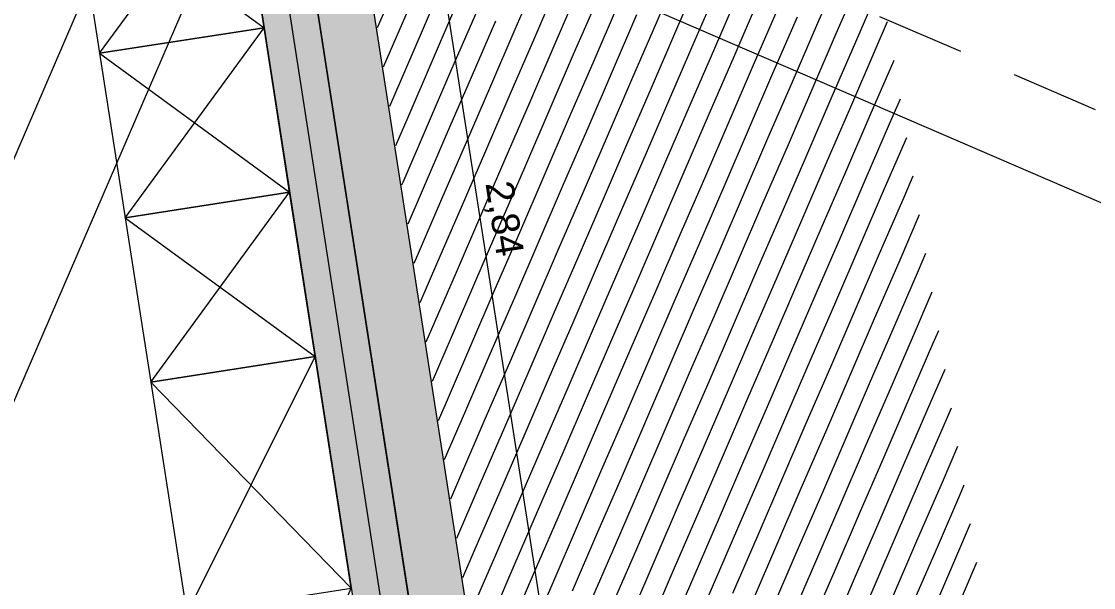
# Model space of a CAD drawing. Header units: millimetres. Extents: x 12535370 to 12575737, y 356204400 to 356234587.
# Drawn here: x 12553969 to 12557833, y 356220509 to 356222549 of the extents above; entities that cross this region are included whole.
import ezdxf
from ezdxf.enums import TextEntityAlignment as Align

# ---------------------------------------------------------------- set-up
doc = ezdxf.new("R2010")
doc.units = ezdxf.units.MM
doc.header["$MEASUREMENT"] = 0
doc.linetypes.add('Dashed Long', pattern=[529.166651, 317.499995, -211.666656])
doc.linetypes.add('Dot & Dashed', pattern=[6702.78, 3527.78, -1763.89, 0, -1411.11])
for name, color, linetype in [('New_015 Innenwände', 7, 'Continuous'), ('New_035 Decken', 7, 'Continuous'), ('New_065 Möbel Einrichtung', 7, 'Continuous'), ('New_080 Raumdefinitionen', 7, 'Continuous'), ('New_255 Plangrafiken', 7, 'Continuous'), ('New_290 Raster _ Achsen', 7, 'Continuous'), ('New_GRUNDSTÜCKSGRENZE', 7, 'Continuous')]:
    doc.layers.add(name, color=color, linetype=linetype)
for name, color, linetype, lineweight in [('New_015 Innenwände_Pen_No__1', 7, 'Continuous', 13), ('New_015 Innenwände_Pen_No__3', 7, 'Continuous', 18), ('New_035 Decken_Pen_No__1', 7, 'Continuous', 13), ('New_065 Möbel Einrichtung_Pen_No__1', 7, 'Continuous', 13), ('New_255 Plangrafiken_Pen_No__1', 7, 'Continuous', 13), ('New_255 Plangrafiken_Pen_No__39', 8, 'Continuous', 13), ('New_290 Raster _ Achsen_Pen_No__108', 7, 'Continuous', 13), ('New_Baulinie_Pen_No__21', 1, 'Continuous', 13), ('New_GRUNDSTÜCKSGRENZE_Pen_No__1', 7, 'Continuous', 13)]:
    doc.layers.add(name, color=color, linetype=linetype, lineweight=lineweight)
doc.styles.add('GENERATED_STYLE_1', font='arial.ttf')
doc.dimstyles.new('GENERATED_STYLE__2', dxfattribs={"dimtxt": 100, "dimasz": 47.5, "dimexe": 0.18, "dimexo": 2, "dimgap": 0, "dimtad": 1, "dimlfac": 0.001, "dimzin": 0, "dimdsep": 46, "dimtxsty": 'GENERATED_STYLE_1', "dimblk": 'ARROWHEAD_2', "dimblk1": 'ARROWHEAD_2', "dimblk2": 'ARROWHEAD_2', "dimcen": 0.09, "dimclrd": 7, "dimclre": 7, "dimclrt": 7, "dimadec": 0, "dimazin": 0, "dimtfac": 1, "dimtdec": 4, "dimtmove": 0, "dimatfit": 3, "dimfxl": 1, "dimtolj": 1, "dimtzin": 0, "dimarcsym": 0})

# ---------------------------------------------------------------- blocks, each defined once
blk = doc.blocks.new('*X12', base_point=(12240439.2, 356160438.4))
at = {"layer": 'New_255 Plangrafiken_Pen_No__39', "color": 8, "linetype": 'Continuous', "lineweight": 13}
for p, q in [((12556344.5, 356222746.7), (12556256.4, 356222542.8)), ((12556344.5, 356222746.7), (12556256.4, 356222542.8)), ((12556923, 356222738.7), (12556834.9, 356222534.8)), ((12556923, 356222738.7), (12556834.9, 356222534.8)), ((12555327.7, 356222702), (12555251.6, 356222525.8)), ((12555327.7, 356222702), (12555251.6, 356222525.8)), ((12555836.1, 356222724.3), (12555748, 356222520.4)), ((12555836.1, 356222724.3), (12555748, 356222520.4)), ((12555906.1, 356222694.1), (12555818, 356222490.2)), ((12555906.1, 356222694.1), (12555818, 356222490.2)), ((12556414.5, 356222716.4), (12556326.5, 356222512.5)), ((12556414.5, 356222716.4), (12556326.5, 356222512.5)), ((12556993, 356222708.5), (12556904.9, 356222504.6)), ((12556993, 356222708.5), (12556904.9, 356222504.6)), ((12555397.7, 356222671.7), (12555309.6, 356222467.8)), ((12555397.7, 356222671.7), (12555309.6, 356222467.8)), ((12555976.2, 356222663.8), (12555888.1, 356222459.9)), ((12555976.2, 356222663.8), (12555888.1, 356222459.9)), ((12556484.6, 356222686.1), (12556396.5, 356222482.2)), ((12556484.6, 356222686.1), (12556396.5, 356222482.2)), ((12556554.7, 356222655.9), (12556466.6, 356222452)), ((12556554.7, 356222655.9), (12556466.6, 356222452)), ((12557063.1, 356222678.2), (12556975, 356222474.3)), ((12557063.1, 356222678.2), (12556975, 356222474.3)), ((12555467.8, 356222641.5), (12555379.7, 356222437.6)), ((12555467.8, 356222641.5), (12555379.7, 356222437.6)), ((12556046.2, 356222633.5), (12555958.2, 356222429.6)), ((12556046.2, 356222633.5), (12555958.2, 356222429.6)), ((12556624.7, 356222625.6), (12556536.6, 356222421.7)), ((12556624.7, 356222625.6), (12556536.6, 356222421.7)), ((12555537.8, 356222611.2), (12555449.7, 356222407.3)), ((12555537.8, 356222611.2), (12555449.7, 356222407.3)), ((12555607.9, 356222580.9), (12555519.8, 356222377)), ((12555607.9, 356222580.9), (12555519.8, 356222377)), ((12556116.3, 356222603.3), (12556028.2, 356222399.4)), ((12556116.3, 356222603.3), (12556028.2, 356222399.4)), ((12556694.8, 356222595.4), (12556606.7, 356222391.4)), ((12556694.8, 356222595.4), (12556606.7, 356222391.4)), ((12555677.9, 356222550.7), (12555589.9, 356222346.8)), ((12555677.9, 356222550.7), (12555589.9, 356222346.8)), ((12556186.4, 356222573), (12556098.3, 356222369.1)), ((12556186.4, 356222573), (12556098.3, 356222369.1)), ((12556256.4, 356222542.8), (12556168.3, 356222338.8)), ((12556256.4, 356222542.8), (12556168.3, 356222338.8)), ((12556764.8, 356222565.1), (12556676.7, 356222361.2)), ((12556764.8, 356222565.1), (12556676.7, 356222361.2)), ((12557089.9, 356222547.9), (12557045, 356222444)), ((12557089.9, 356222547.9), (12557045, 356222444)), ((12555748, 356222520.4), (12555659.9, 356222316.5)), ((12555748, 356222520.4), (12555659.9, 356222316.5)), ((12556326.5, 356222512.5), (12556238.4, 356222308.6)), ((12556326.5, 356222512.5), (12556238.4, 356222308.6)), ((12556834.9, 356222534.8), (12556746.8, 356222330.9)), ((12556834.9, 356222534.8), (12556746.8, 356222330.9)), ((12556904.9, 356222504.6), (12556816.8, 356222300.7)), ((12556904.9, 356222504.6), (12556816.8, 356222300.7)), ((12555309.6, 356222467.8), (12555273.5, 356222384.2)), ((12555309.6, 356222467.8), (12555273.5, 356222384.2)), ((12555818, 356222490.2), (12555730, 356222286.2)), ((12555818, 356222490.2), (12555730, 356222286.2)), ((12555888.1, 356222459.9), (12555800, 356222256)), ((12555888.1, 356222459.9), (12555800, 356222256)), ((12556396.5, 356222482.2), (12556308.4, 356222278.3)), ((12556396.5, 356222482.2), (12556308.4, 356222278.3)), ((12556975, 356222474.3), (12556886.9, 356222270.4)), ((12556975, 356222474.3), (12556886.9, 356222270.4)), ((12555379.7, 356222437.6), (12555295.5, 356222242.7)), ((12555379.7, 356222437.6), (12555295.5, 356222242.7)), ((12555958.2, 356222429.6), (12555870.1, 356222225.7)), ((12555958.2, 356222429.6), (12555870.1, 356222225.7)), ((12556466.6, 356222452), (12556378.5, 356222248.1)), ((12556466.6, 356222452), (12556378.5, 356222248.1)), ((12556536.6, 356222421.7), (12556448.5, 356222217.8)), ((12556536.6, 356222421.7), (12556448.5, 356222217.8)), ((12557045, 356222444), (12556956.9, 356222240.1)), ((12557045, 356222444), (12556956.9, 356222240.1)), ((12555449.7, 356222407.3), (12555361.7, 356222203.4)), ((12555449.7, 356222407.3), (12555361.7, 356222203.4)), ((12556028.2, 356222399.4), (12555940.1, 356222195.5)), ((12556028.2, 356222399.4), (12555940.1, 356222195.5)), ((12556606.7, 356222391.4), (12556518.6, 356222187.5)), ((12556606.7, 356222391.4), (12556518.6, 356222187.5)), ((12557112.9, 356222408.7), (12557027, 356222209.9)), ((12557112.9, 356222408.7), (12557027, 356222209.9)), ((12555519.8, 356222377), (12555431.7, 356222173.1)), ((12555519.8, 356222377), (12555431.7, 356222173.1)), ((12555589.9, 356222346.8), (12555501.8, 356222142.9)), ((12555589.9, 356222346.8), (12555501.8, 356222142.9)), ((12556098.3, 356222369.1), (12556010.2, 356222165.2)), ((12556098.3, 356222369.1), (12556010.2, 356222165.2)), ((12556676.7, 356222361.2), (12556588.6, 356222157.3)), ((12556676.7, 356222361.2), (12556588.6, 356222157.3)), ((12555659.9, 356222316.5), (12555571.8, 356222112.6)), ((12555659.9, 356222316.5), (12555571.8, 356222112.6)), ((12556168.3, 356222338.8), (12556080.2, 356222134.9)), ((12556168.3, 356222338.8), (12556080.2, 356222134.9)), ((12556238.4, 356222308.6), (12556150.3, 356222104.7)), ((12556238.4, 356222308.6), (12556150.3, 356222104.7)), ((12556746.8, 356222330.9), (12556658.7, 356222127)), ((12556746.8, 356222330.9), (12556658.7, 356222127)), ((12555730, 356222286.2), (12555641.9, 356222082.3)), ((12555730, 356222286.2), (12555641.9, 356222082.3)), ((12556308.4, 356222278.3), (12556220.3, 356222074.4)), ((12556308.4, 356222278.3), (12556220.3, 356222074.4)), ((12556816.8, 356222300.7), (12556728.8, 356222096.7)), ((12556816.8, 356222300.7), (12556728.8, 356222096.7)), ((12556886.9, 356222270.4), (12556798.8, 356222066.5)), ((12556886.9, 356222270.4), (12556798.8, 356222066.5)), ((12557135.9, 356222269.5), (12557097.1, 356222179.6)), ((12557135.9, 356222269.5), (12557097.1, 356222179.6)), ((12555800, 356222256), (12555711.9, 356222052.1)), ((12555800, 356222256), (12555711.9, 356222052.1)), ((12556378.5, 356222248.1), (12556290.4, 356222044.1)), ((12556378.5, 356222248.1), (12556290.4, 356222044.1)), ((12556956.9, 356222240.1), (12556868.9, 356222036.2)), ((12556956.9, 356222240.1), (12556868.9, 356222036.2)), ((12555361.7, 356222203.4), (12555317.5, 356222101.1)), ((12555361.7, 356222203.4), (12555317.5, 356222101.1)), ((12555870.1, 356222225.7), (12555782, 356222021.8)), ((12555870.1, 356222225.7), (12555782, 356222021.8)), ((12555940.1, 356222195.5), (12555852, 356221991.6)), ((12555940.1, 356222195.5), (12555852, 356221991.6)), ((12556448.5, 356222217.8), (12556360.5, 356222013.9)), ((12556448.5, 356222217.8), (12556360.5, 356222013.9)), ((12557027, 356222209.9), (12556938.9, 356222006)), ((12557027, 356222209.9), (12556938.9, 356222006)), ((12555431.7, 356222173.1), (12555343.6, 356221969.2)), ((12555431.7, 356222173.1), (12555343.6, 356221969.2)), ((12556010.2, 356222165.2), (12555922.1, 356221961.3)), ((12556010.2, 356222165.2), (12555922.1, 356221961.3)), ((12556518.6, 356222187.5), (12556430.5, 356221983.6)), ((12556518.6, 356222187.5), (12556430.5, 356221983.6)), ((12556588.6, 356222157.3), (12556500.6, 356221953.4)), ((12556588.6, 356222157.3), (12556500.6, 356221953.4)), ((12557097.1, 356222179.6), (12557009, 356221975.7)), ((12557097.1, 356222179.6), (12557009, 356221975.7)), ((12555501.8, 356222142.9), (12555413.7, 356221939)), ((12555501.8, 356222142.9), (12555413.7, 356221939)), ((12555571.8, 356222112.6), (12555483.7, 356221908.7)), ((12555571.8, 356222112.6), (12555483.7, 356221908.7)), ((12556080.2, 356222134.9), (12555992.1, 356221931)), ((12556080.2, 356222134.9), (12555992.1, 356221931)), ((12556658.7, 356222127), (12556570.6, 356221923.1)), ((12556658.7, 356222127), (12556570.6, 356221923.1)), ((12557158.9, 356222130.3), (12557079, 356221945.4)), ((12557158.9, 356222130.3), (12557079, 356221945.4)), ((12555641.9, 356222082.3), (12555553.8, 356221878.4)), ((12555641.9, 356222082.3), (12555553.8, 356221878.4)), ((12556150.3, 356222104.7), (12556062.2, 356221900.8)), ((12556150.3, 356222104.7), (12556062.2, 356221900.8)), ((12556220.3, 356222074.4), (12556132.3, 356221870.5)), ((12556220.3, 356222074.4), (12556132.3, 356221870.5)), ((12556728.8, 356222096.7), (12556640.7, 356221892.8)), ((12556728.8, 356222096.7), (12556640.7, 356221892.8)), ((12555711.9, 356222052.1), (12555623.8, 356221848.2)), ((12555711.9, 356222052.1), (12555623.8, 356221848.2)), ((12556290.4, 356222044.1), (12556202.3, 356221840.2)), ((12556290.4, 356222044.1), (12556202.3, 356221840.2)), ((12556798.8, 356222066.5), (12556710.7, 356221862.6)), ((12556798.8, 356222066.5), (12556710.7, 356221862.6)), ((12556868.9, 356222036.2), (12556780.8, 356221832.3)), ((12556868.9, 356222036.2), (12556780.8, 356221832.3)), ((12555782, 356222021.8), (12555693.9, 356221817.9)), ((12555782, 356222021.8), (12555693.9, 356221817.9)), ((12556360.5, 356222013.9), (12556272.4, 356221810)), ((12556360.5, 356222013.9), (12556272.4, 356221810)), ((12556938.9, 356222006), (12556850.8, 356221802.1)), ((12556938.9, 356222006), (12556850.8, 356221802.1)), ((12555343.6, 356221969.2), (12555339.5, 356221959.5)), ((12555343.6, 356221969.2), (12555339.5, 356221959.5)), ((12555852, 356221991.6), (12555764, 356221787.6)), ((12555852, 356221991.6), (12555764, 356221787.6)), ((12555922.1, 356221961.3), (12555834, 356221757.4)), ((12555922.1, 356221961.3), (12555834, 356221757.4)), ((12556430.5, 356221983.6), (12556342.4, 356221779.7)), ((12556430.5, 356221983.6), (12556342.4, 356221779.7)), ((12557009, 356221975.7), (12556920.9, 356221771.8)), ((12557009, 356221975.7), (12556920.9, 356221771.8)), ((12557181.9, 356221991.1), (12557149.1, 356221915.2)), ((12557181.9, 356221991.1), (12557149.1, 356221915.2)), ((12555413.7, 356221939), (12555361.4, 356221818)), ((12555413.7, 356221939), (12555361.4, 356221818)), ((12555992.1, 356221931), (12555904.1, 356221727.1)), ((12555992.1, 356221931), (12555904.1, 356221727.1)), ((12556500.6, 356221953.4), (12556412.5, 356221749.5)), ((12556500.6, 356221953.4), (12556412.5, 356221749.5)), ((12556570.6, 356221923.1), (12556482.5, 356221719.2)), ((12556570.6, 356221923.1), (12556482.5, 356221719.2)), ((12557079, 356221945.4), (12556990.9, 356221741.5)), ((12557079, 356221945.4), (12556990.9, 356221741.5)), ((12555483.7, 356221908.7), (12555395.6, 356221704.8)), ((12555483.7, 356221908.7), (12555395.6, 356221704.8)), ((12556062.2, 356221900.8), (12555974.1, 356221696.9)), ((12556062.2, 356221900.8), (12555974.1, 356221696.9)), ((12556640.7, 356221892.8), (12556552.6, 356221688.9)), ((12556640.7, 356221892.8), (12556552.6, 356221688.9)), ((12557149.1, 356221915.2), (12557061, 356221711.3)), ((12557149.1, 356221915.2), (12557061, 356221711.3)), ((12555553.8, 356221878.4), (12555465.7, 356221674.5)), ((12555553.8, 356221878.4), (12555465.7, 356221674.5)), ((12555623.8, 356221848.2), (12555535.8, 356221644.3)), ((12555623.8, 356221848.2), (12555535.8, 356221644.3)), ((12556132.3, 356221870.5), (12556044.2, 356221666.6)), ((12556132.3, 356221870.5), (12556044.2, 356221666.6)), ((12556710.7, 356221862.6), (12556622.6, 356221658.7)), ((12556710.7, 356221862.6), (12556622.6, 356221658.7)), ((12557204.9, 356221851.9), (12557131, 356221681)), ((12557204.9, 356221851.9), (12557131, 356221681)), ((12555693.9, 356221817.9), (12555605.8, 356221614)), ((12555693.9, 356221817.9), (12555605.8, 356221614)), ((12556202.3, 356221840.2), (12556114.2, 356221636.3)), ((12556202.3, 356221840.2), (12556114.2, 356221636.3)), ((12556272.4, 356221810), (12556184.3, 356221606.1)), ((12556272.4, 356221810), (12556184.3, 356221606.1)), ((12556780.8, 356221832.3), (12556692.7, 356221628.4)), ((12556780.8, 356221832.3), (12556692.7, 356221628.4)), ((12555764, 356221787.6), (12555675.9, 356221583.7)), ((12555764, 356221787.6), (12555675.9, 356221583.7)), ((12556342.4, 356221779.7), (12556254.3, 356221575.8)), ((12556342.4, 356221779.7), (12556254.3, 356221575.8)), ((12556850.8, 356221802.1), (12556762.7, 356221598.1)), ((12556850.8, 356221802.1), (12556762.7, 356221598.1)), ((12556920.9, 356221771.8), (12556832.8, 356221567.9)), ((12556920.9, 356221771.8), (12556832.8, 356221567.9)), ((12555834, 356221757.4), (12555745.9, 356221553.5)), ((12555834, 356221757.4), (12555745.9, 356221553.5)), ((12555904.1, 356221727.1), (12555816, 356221523.2)), ((12555904.1, 356221727.1), (12555816, 356221523.2)), ((12556412.5, 356221749.5), (12556324.4, 356221545.5)), ((12556412.5, 356221749.5), (12556324.4, 356221545.5)), ((12556990.9, 356221741.5), (12556902.9, 356221537.6)), ((12556990.9, 356221741.5), (12556902.9, 356221537.6)), ((12555395.6, 356221704.8), (12555383.4, 356221676.4)), ((12555395.6, 356221704.8), (12555383.4, 356221676.4)), ((12555974.1, 356221696.9), (12555886, 356221492.9)), ((12555974.1, 356221696.9), (12555886, 356221492.9)), ((12556482.5, 356221719.2), (12556394.4, 356221515.3)), ((12556482.5, 356221719.2), (12556394.4, 356221515.3)), ((12556552.6, 356221688.9), (12556464.5, 356221485)), ((12556552.6, 356221688.9), (12556464.5, 356221485)), ((12557061, 356221711.3), (12556972.9, 356221507.4)), ((12557061, 356221711.3), (12556972.9, 356221507.4)), ((12557227.9, 356221712.7), (12557201.1, 356221650.7)), ((12557227.9, 356221712.7), (12557201.1, 356221650.7)), ((12555465.7, 356221674.5), (12555405.4, 356221534.9)), ((12555465.7, 356221674.5), (12555405.4, 356221534.9)), ((12556044.2, 356221666.6), (12555956.1, 356221462.7)), ((12556044.2, 356221666.6), (12555956.1, 356221462.7)), ((12556622.6, 356221658.7), (12556534.6, 356221454.8)), ((12556622.6, 356221658.7), (12556534.6, 356221454.8)), ((12557131, 356221681), (12557043, 356221477.1)), ((12557131, 356221681), (12557043, 356221477.1)), ((12557201.1, 356221650.7), (12557113, 356221446.8)), ((12557201.1, 356221650.7), (12557113, 356221446.8)), ((12555535.8, 356221644.3), (12555447.7, 356221440.3)), ((12555535.8, 356221644.3), (12555447.7, 356221440.3)), ((12555605.8, 356221614), (12555517.7, 356221410.1)), ((12555605.8, 356221614), (12555517.7, 356221410.1)), ((12556114.2, 356221636.3), (12556026.1, 356221432.4)), ((12556114.2, 356221636.3), (12556026.1, 356221432.4)), ((12556692.7, 356221628.4), (12556604.6, 356221424.5)), ((12556692.7, 356221628.4), (12556604.6, 356221424.5)), ((12555675.9, 356221583.7), (12555587.8, 356221379.8)), ((12555675.9, 356221583.7), (12555587.8, 356221379.8)), ((12556184.3, 356221606.1), (12556096.2, 356221402.2)), ((12556184.3, 356221606.1), (12556096.2, 356221402.2)), ((12556254.3, 356221575.8), (12556166.2, 356221371.9)), ((12556254.3, 356221575.8), (12556166.2, 356221371.9)), ((12556762.7, 356221598.1), (12556674.7, 356221394.2)), ((12556762.7, 356221598.1), (12556674.7, 356221394.2)), ((12557250.9, 356221573.5), (12557183.1, 356221416.6)), ((12557250.9, 356221573.5), (12557183.1, 356221416.6)), ((12555745.9, 356221553.5), (12555657.8, 356221349.6)), ((12555745.9, 356221553.5), (12555657.8, 356221349.6)), ((12556324.4, 356221545.5), (12556236.3, 356221341.6)), ((12556324.4, 356221545.5), (12556236.3, 356221341.6)), ((12556832.8, 356221567.9), (12556744.7, 356221364)), ((12556832.8, 356221567.9), (12556744.7, 356221364)), ((12556902.9, 356221537.6), (12556814.8, 356221333.7)), ((12556902.9, 356221537.6), (12556814.8, 356221333.7)), ((12555816, 356221523.2), (12555727.9, 356221319.3)), ((12555816, 356221523.2), (12555727.9, 356221319.3)), ((12556394.4, 356221515.3), (12556306.4, 356221311.4)), ((12556394.4, 356221515.3), (12556306.4, 356221311.4)), ((12556972.9, 356221507.4), (12556884.8, 356221303.4)), ((12556972.9, 356221507.4), (12556884.8, 356221303.4)), ((12555886, 356221492.9), (12555797.9, 356221289)), ((12555886, 356221492.9), (12555797.9, 356221289)), ((12555956.1, 356221462.7), (12555868, 356221258.8)), ((12555956.1, 356221462.7), (12555868, 356221258.8)), ((12556464.5, 356221485), (12556376.4, 356221281.1)), ((12556464.5, 356221485), (12556376.4, 356221281.1)), ((12556534.6, 356221454.8), (12556446.5, 356221250.8)), ((12556534.6, 356221454.8), (12556446.5, 356221250.8)), ((12557043, 356221477.1), (12556954.9, 356221273.2)), ((12557043, 356221477.1), (12556954.9, 356221273.2)), ((12555447.7, 356221440.3), (12555427.3, 356221393.3)), ((12555447.7, 356221440.3), (12555427.3, 356221393.3)), ((12556026.1, 356221432.4), (12555938.1, 356221228.5)), ((12556026.1, 356221432.4), (12555938.1, 356221228.5)), ((12556604.6, 356221424.5), (12556516.5, 356221220.6)), ((12556604.6, 356221424.5), (12556516.5, 356221220.6)), ((12557113, 356221446.8), (12557024.9, 356221242.9)), ((12557113, 356221446.8), (12557024.9, 356221242.9)), ((12557183.1, 356221416.6), (12557095, 356221212.7)), ((12557183.1, 356221416.6), (12557095, 356221212.7)), ((12557273.9, 356221434.3), (12557253.1, 356221386.3)), ((12557273.9, 356221434.3), (12557253.1, 356221386.3)), ((12555517.7, 356221410.1), (12555449.3, 356221251.7)), ((12555517.7, 356221410.1), (12555449.3, 356221251.7)), ((12555587.8, 356221379.8), (12555499.7, 356221175.9)), ((12555587.8, 356221379.8), (12555499.7, 356221175.9)), ((12556096.2, 356221402.2), (12556008.1, 356221198.2)), ((12556096.2, 356221402.2), (12556008.1, 356221198.2)), ((12556674.7, 356221394.2), (12556586.6, 356221190.3)), ((12556674.7, 356221394.2), (12556586.6, 356221190.3)), ((12557253.1, 356221386.3), (12557165, 356221182.4)), ((12557253.1, 356221386.3), (12557165, 356221182.4)), ((12555657.8, 356221349.6), (12555569.7, 356221145.6)), ((12555657.8, 356221349.6), (12555569.7, 356221145.6)), ((12556166.2, 356221371.9), (12556078.2, 356221168)), ((12556166.2, 356221371.9), (12556078.2, 356221168)), ((12556236.3, 356221341.6), (12556148.2, 356221137.7)), ((12556236.3, 356221341.6), (12556148.2, 356221137.7)), ((12556744.7, 356221364), (12556656.6, 356221160.1)), ((12556744.7, 356221364), (12556656.6, 356221160.1)), ((12555727.9, 356221319.3), (12555639.8, 356221115.4)), ((12555727.9, 356221319.3), (12555639.8, 356221115.4)), ((12556306.4, 356221311.4), (12556218.3, 356221107.5)), ((12556306.4, 356221311.4), (12556218.3, 356221107.5)), ((12556814.8, 356221333.7), (12556726.7, 356221129.8)), ((12556814.8, 356221333.7), (12556726.7, 356221129.8)), ((12556884.8, 356221303.4), (12556796.7, 356221099.5)), ((12556884.8, 356221303.4), (12556796.7, 356221099.5)), ((12555797.9, 356221289), (12555709.9, 356221085.1)), ((12555797.9, 356221289), (12555709.9, 356221085.1)), ((12556376.4, 356221281.1), (12556288.3, 356221077.2)), ((12556376.4, 356221281.1), (12556288.3, 356221077.2)), ((12556954.9, 356221273.2), (12556866.8, 356221069.3)), ((12556954.9, 356221273.2), (12556866.8, 356221069.3)), ((12557296.9, 356221295.1), (12557235.1, 356221152.1)), ((12557296.9, 356221295.1), (12557235.1, 356221152.1)), ((12555868, 356221258.8), (12555779.9, 356221054.9)), ((12555868, 356221258.8), (12555779.9, 356221054.9)), ((12555938.1, 356221228.5), (12555850, 356221024.6)), ((12555938.1, 356221228.5), (12555850, 356221024.6)), ((12556446.5, 356221250.8), (12556358.4, 356221046.9)), ((12556446.5, 356221250.8), (12556358.4, 356221046.9)), ((12557024.9, 356221242.9), (12556936.8, 356221039)), ((12557024.9, 356221242.9), (12556936.8, 356221039)), ((12556008.1, 356221198.2), (12555920, 356220994.3)), ((12556008.1, 356221198.2), (12555920, 356220994.3)), ((12556516.5, 356221220.6), (12556428.4, 356221016.7)), ((12556516.5, 356221220.6), (12556428.4, 356221016.7)), ((12556586.6, 356221190.3), (12556498.5, 356220986.4)), ((12556586.6, 356221190.3), (12556498.5, 356220986.4)), ((12557095, 356221212.7), (12557006.9, 356221008.7)), ((12557095, 356221212.7), (12557006.9, 356221008.7)), ((12555499.7, 356221175.9), (12555471.3, 356221110.2)), ((12555499.7, 356221175.9), (12555471.3, 356221110.2)), ((12555569.7, 356221145.6), (12555493.3, 356220968.6)), ((12555569.7, 356221145.6), (12555493.3, 356220968.6)), ((12556078.2, 356221168), (12555990.1, 356220964.1)), ((12556078.2, 356221168), (12555990.1, 356220964.1)), ((12556656.6, 356221160.1), (12556568.5, 356220956.1)), ((12556656.6, 356221160.1), (12556568.5, 356220956.1)), ((12557165, 356221182.4), (12557077, 356220978.5)), ((12557165, 356221182.4), (12557077, 356220978.5)), ((12557235.1, 356221152.1), (12557147, 356220948.2)), ((12557235.1, 356221152.1), (12557147, 356220948.2)), ((12557319.9, 356221155.9), (12557305.1, 356221121.9)), ((12557319.9, 356221155.9), (12557305.1, 356221121.9)), ((12555639.8, 356221115.4), (12555551.7, 356220911.5)), ((12555639.8, 356221115.4), (12555551.7, 356220911.5)), ((12556148.2, 356221137.7), (12556060.1, 356220933.8)), ((12556148.2, 356221137.7), (12556060.1, 356220933.8)), ((12556218.3, 356221107.5), (12556130.2, 356220903.5)), ((12556218.3, 356221107.5), (12556130.2, 356220903.5)), ((12556726.7, 356221129.8), (12556638.6, 356220925.9)), ((12556726.7, 356221129.8), (12556638.6, 356220925.9)), ((12557305.1, 356221121.9), (12557217.1, 356220918)), ((12557305.1, 356221121.9), (12557217.1, 356220918)), ((12555709.9, 356221085.1), (12555621.8, 356220881.2)), ((12555709.9, 356221085.1), (12555621.8, 356220881.2)), ((12556288.3, 356221077.2), (12556200.2, 356220873.3)), ((12556288.3, 356221077.2), (12556200.2, 356220873.3)), ((12556796.7, 356221099.5), (12556708.7, 356220895.6)), ((12556796.7, 356221099.5), (12556708.7, 356220895.6)), ((12556866.8, 356221069.3), (12556778.7, 356220865.4)), ((12556866.8, 356221069.3), (12556778.7, 356220865.4)), ((12555779.9, 356221054.9), (12555691.8, 356220850.9)), ((12555779.9, 356221054.9), (12555691.8, 356220850.9)), ((12556358.4, 356221046.9), (12556270.3, 356220843)), ((12556358.4, 356221046.9), (12556270.3, 356220843)), ((12556936.8, 356221039), (12556848.8, 356220835.1)), ((12556936.8, 356221039), (12556848.8, 356220835.1)), ((12555850, 356221024.6), (12555761.9, 356220820.7)), ((12555850, 356221024.6), (12555761.9, 356220820.7)), ((12555920, 356220994.3), (12555831.9, 356220790.4)), ((12555920, 356220994.3), (12555831.9, 356220790.4)), ((12556428.4, 356221016.7), (12556340.3, 356220812.8)), ((12556428.4, 356221016.7), (12556340.3, 356220812.8)), ((12557006.9, 356221008.7), (12556918.8, 356220804.8)), ((12557006.9, 356221008.7), (12556918.8, 356220804.8)), ((12557342.9, 356221016.7), (12557287.1, 356220887.7)), ((12557342.9, 356221016.7), (12557287.1, 356220887.7)), ((12555990.1, 356220964.1), (12555902, 356220760.2)), ((12555990.1, 356220964.1), (12555902, 356220760.2)), ((12556498.5, 356220986.4), (12556410.4, 356220782.5)), ((12556498.5, 356220986.4), (12556410.4, 356220782.5)), ((12556568.5, 356220956.1), (12556480.5, 356220752.2)), ((12556568.5, 356220956.1), (12556480.5, 356220752.2)), ((12557077, 356220978.5), (12556988.9, 356220774.6)), ((12557077, 356220978.5), (12556988.9, 356220774.6)), ((12556060.1, 356220933.8), (12555972, 356220729.9)), ((12556060.1, 356220933.8), (12555972, 356220729.9)), ((12556638.6, 356220925.9), (12556550.5, 356220722)), ((12556638.6, 356220925.9), (12556550.5, 356220722)), ((12557147, 356220948.2), (12557058.9, 356220744.3)), ((12557147, 356220948.2), (12557058.9, 356220744.3)), ((12557217.1, 356220918), (12557129, 356220714)), ((12557217.1, 356220918), (12557129, 356220714)), ((12555551.7, 356220911.5), (12555515.2, 356220827)), ((12555551.7, 356220911.5), (12555515.2, 356220827)), ((12555621.8, 356220881.2), (12555537.2, 356220685.5)), ((12555621.8, 356220881.2), (12555537.2, 356220685.5)), ((12556130.2, 356220903.5), (12556042.1, 356220699.6)), ((12556130.2, 356220903.5), (12556042.1, 356220699.6)), ((12556708.7, 356220895.6), (12556620.6, 356220691.7)), ((12556708.7, 356220895.6), (12556620.6, 356220691.7)), ((12557287.1, 356220887.7), (12557199, 356220683.8)), ((12557287.1, 356220887.7), (12557199, 356220683.8)), ((12557365.9, 356220877.6), (12557357.2, 356220857.4)), ((12557365.9, 356220877.6), (12557357.2, 356220857.4)), ((12555691.8, 356220850.9), (12555603.7, 356220647)), ((12555691.8, 356220850.9), (12555603.7, 356220647)), ((12556200.2, 356220873.3), (12556112.2, 356220669.4)), ((12556200.2, 356220873.3), (12556112.2, 356220669.4)), ((12556270.3, 356220843), (12556182.2, 356220639.1)), ((12556270.3, 356220843), (12556182.2, 356220639.1)), ((12556778.7, 356220865.4), (12556690.6, 356220661.4)), ((12556778.7, 356220865.4), (12556690.6, 356220661.4)), ((12557357.2, 356220857.4), (12557269.1, 356220653.5)), ((12557357.2, 356220857.4), (12557269.1, 356220653.5)), ((12555761.9, 356220820.7), (12555673.8, 356220616.8)), ((12555761.9, 356220820.7), (12555673.8, 356220616.8)), ((12556340.3, 356220812.8), (12556252.3, 356220608.8)), ((12556340.3, 356220812.8), (12556252.3, 356220608.8)), ((12556848.8, 356220835.1), (12556760.7, 356220631.2)), ((12556848.8, 356220835.1), (12556760.7, 356220631.2)), ((12556918.8, 356220804.8), (12556830.7, 356220600.9)), ((12556918.8, 356220804.8), (12556830.7, 356220600.9)), ((12555831.9, 356220790.4), (12555743.8, 356220586.5)), ((12555831.9, 356220790.4), (12555743.8, 356220586.5)), ((12555902, 356220760.2), (12555813.9, 356220556.2)), ((12555902, 356220760.2), (12555813.9, 356220556.2)), ((12556410.4, 356220782.5), (12556322.3, 356220578.6)), ((12556410.4, 356220782.5), (12556322.3, 356220578.6)), ((12556988.9, 356220774.6), (12556900.8, 356220570.7)), ((12556988.9, 356220774.6), (12556900.8, 356220570.7)), ((12555972, 356220729.9), (12555884, 356220526)), ((12555972, 356220729.9), (12555884, 356220526)), ((12556480.5, 356220752.2), (12556392.4, 356220548.3)), ((12556480.5, 356220752.2), (12556392.4, 356220548.3)), ((12556550.5, 356220722), (12556462.4, 356220518.1)), ((12556550.5, 356220722), (12556462.4, 356220518.1)), ((12557058.9, 356220744.3), (12556970.8, 356220540.4)), ((12557058.9, 356220744.3), (12556970.8, 356220540.4)), ((12557388.9, 356220738.4), (12557339.1, 356220623.3)), ((12557388.9, 356220738.4), (12557339.1, 356220623.3)), ((12556042.1, 356220699.6), (12555954, 356220495.7)), ((12556042.1, 356220699.6), (12555954, 356220495.7)), ((12556620.6, 356220691.7), (12556532.5, 356220487.8)), ((12556620.6, 356220691.7), (12556532.5, 356220487.8)), ((12557129, 356220714), (12557040.9, 356220510.1)), ((12557129, 356220714), (12557040.9, 356220510.1)), ((12557199, 356220683.8), (12557110.9, 356220479.9)), ((12557199, 356220683.8), (12557110.9, 356220479.9)), ((12555603.7, 356220647), (12555559.2, 356220543.9)), ((12555603.7, 356220647), (12555559.2, 356220543.9)), ((12556112.2, 356220669.4), (12556024.1, 356220465.5)), ((12556112.2, 356220669.4), (12556024.1, 356220465.5)), ((12556690.6, 356220661.4), (12556602.5, 356220457.5)), ((12556690.6, 356220661.4), (12556602.5, 356220457.5)), ((12557269.1, 356220653.5), (12557181, 356220449.6)), ((12557269.1, 356220653.5), (12557181, 356220449.6)), ((12555673.8, 356220616.8), (12555585.7, 356220412.9)), ((12555673.8, 356220616.8), (12555585.7, 356220412.9)), ((12556182.2, 356220639.1), (12556094.1, 356220435.2)), ((12556182.2, 356220639.1), (12556094.1, 356220435.2)), ((12556252.3, 356220608.8), (12556164.2, 356220404.9)), ((12556252.3, 356220608.8), (12556164.2, 356220404.9)), ((12556760.7, 356220631.2), (12556672.6, 356220427.3)), ((12556760.7, 356220631.2), (12556672.6, 356220427.3)), ((12557339.1, 356220623.3), (12557251.1, 356220419.3)), ((12557339.1, 356220623.3), (12557251.1, 356220419.3)), ((12555743.8, 356220586.5), (12555655.8, 356220382.6)), ((12555743.8, 356220586.5), (12555655.8, 356220382.6)), ((12556322.3, 356220578.6), (12556234.2, 356220374.7)), ((12556322.3, 356220578.6), (12556234.2, 356220374.7)), ((12556830.7, 356220600.9), (12556742.6, 356220397)), ((12556830.7, 356220600.9), (12556742.6, 356220397)), ((12556900.8, 356220570.7), (12556812.7, 356220366.7)), ((12556900.8, 356220570.7), (12556812.7, 356220366.7)), ((12557409.2, 356220593), (12557321.1, 356220389.1)), ((12557409.2, 356220593), (12557321.1, 356220389.1)), ((12557411.9, 356220599.2), (12557409.2, 356220593)), ((12557411.9, 356220599.2), (12557409.2, 356220593)), ((12555813.9, 356220556.2), (12555725.8, 356220352.3)), ((12555813.9, 356220556.2), (12555725.8, 356220352.3)), ((12556392.4, 356220548.3), (12556304.3, 356220344.4)), ((12556392.4, 356220548.3), (12556304.3, 356220344.4)), ((12556970.8, 356220540.4), (12556882.8, 356220336.5)), ((12556970.8, 356220540.4), (12556882.8, 356220336.5)), ((12555884, 356220526), (12555795.9, 356220322.1)), ((12555884, 356220526), (12555795.9, 356220322.1)), ((12556462.4, 356220518.1), (12556374.3, 356220314.1)), ((12556462.4, 356220518.1), (12556374.3, 356220314.1)), ((12557040.9, 356220510.1), (12556952.8, 356220306.2)), ((12557040.9, 356220510.1), (12556952.8, 356220306.2))]:
    blk.add_line(p, q, dxfattribs=at)
blk = doc.blocks.new('Fill_1', base_point=(12240439.2, 356160438.4))
at = {"layer": 'New_255 Plangrafiken_Pen_No__39', "color": 8, "linetype": 'Continuous', "lineweight": 13}
blk.add_blockref('*X12', (12240439.2, 356160438.4), dxfattribs=at)
blk = doc.blocks.new('Slab_1', base_point=(12539464.4, 356214374.2))
at = {"layer": 'New_035 Decken_Pen_No__1', "color": 7, "linetype": 'Continuous', "lineweight": 13, "flags": 128}
blk.add_lwpolyline([(12539464.4, 356214374.2), (12540355.6, 356216681.8), (12543211.2, 356223921.6), (12544734.3, 356227674.9), (12554930.7, 356223270.2), (12557525.4, 356206572.1)], close=True, dxfattribs=at)
blk = doc.blocks.new('Wall_6', base_point=(12555111.4, 356223410.1))
at = {"layer": 'New_015 Innenwände', "linetype": 'Continuous', "lineweight": 0, "true_color": 0x000000}
h = blk.add_hatch(dxfattribs=at)
h.set_pattern_fill('DÄMMSTOFF__POLYSTYROL_EPS', color=18, style=0, pattern_type=2)
h.set_pattern_definition([(188.832684, (12240439.157, 356160438.356), (-7.978668, 51.34531), [30, -60]), (188.832684, (12240398.68, 356160405.773), (-7.978668, 51.34531), [30, -60]), (248.832684, (12240409.51, 356160433.75), (-48.455677, 18.762926), [30, -60]), (248.832684, (12240417.49, 356160382.404), (-48.455677, 18.762926), [30, -60]), (308.832684, (12240439.157, 356160438.356), (40.477009, 32.582384), [30, -60]), (308.832684, (12240447.135, 356160387.01), (40.477009, 32.582384), [30, -60])])
h.paths.add_polyline_path([(12554930.7, 356223270.2), (12557489.2, 356206805.7), (12557706.1, 356206711.9), (12555147.7, 356223176.5)])
h = blk.add_hatch(dxfattribs=at)
h.set_pattern_fill('BETON_BEWEHRT_SN46', color=18, style=0, pattern_type=2)
h.set_pattern_definition([(45, (12240439.16, 356160438.36), (-70.710678, 70.710678), [30, -20]), (45, (12240403.8, 356160473.71), (-70.710678, 70.710678), [100, 0])])
h.paths.add_polyline_path([(12554750, 356223130.4), (12557235.9, 356207132.9), (12557452.9, 356207039.2), (12554967, 356223036.7)])
at = {"layer": 'New_015 Innenwände_Pen_No__1', "color": 7, "linetype": 'Continuous', "lineweight": 13, "flags": 128}
blk.add_lwpolyline([(12557706.1, 356206711.9), (12555147.7, 356223176.5)], dxfattribs=at)
at = {"layer": 'New_015 Innenwände_Pen_No__3', "color": 7, "linetype": 'Continuous', "lineweight": 18}
blk.add_line((12557452.9, 356207039.2), (12554967, 356223036.7), dxfattribs=at)
at = {"layer": 'New_015 Innenwände_Pen_No__3', "color": 7, "linetype": 'Continuous', "lineweight": 18, "flags": 128}
blk.add_lwpolyline([(12554750, 356223130.4), (12557235.9, 356207132.9)], dxfattribs=at)
blk = doc.blocks.new('Standard grid marker[26]', base_point=(12542916.7, 356228351.1))
at = {"layer": 'New_290 Raster _ Achsen_Pen_No__108', "color": 7, "linetype": 'Dot & Dashed', "lineweight": 13}
blk.add_line((12543834.8, 356227954.6), (12564850.8, 356218876), dxfattribs=at)
at = {"layer": 'New_290 Raster _ Achsen_Pen_No__108', "color": 7, "lineweight": 13, "style": 'GENERATED_STYLE_1'}
for tag, p in [('AC_MarkerText_1_0', (12542799.4, 356228486.6)), ('AC_MarkerText_1_1', (12565972.8, 356218476.1))]:
    blk.add_attdef(tag, text='', height=150, rotation=336.6365, dxfattribs=at).set_placement(p, align=Align.TOP_CENTER)
blk = doc.blocks.new('Standard grid marker[28]', base_point=(12557683.4, 356229842.1))
at = {"layer": 'New_290 Raster _ Achsen_Pen_No__108', "color": 7, "linetype": 'Dot & Dashed', "lineweight": 13}
blk.add_line((12557286.9, 356228924.1), (12549224.7, 356210261), dxfattribs=at)
at = {"layer": 'New_290 Raster _ Achsen_Pen_No__108', "color": 7, "lineweight": 13, "style": 'GENERATED_STYLE_1'}
for tag, p in [('AC_MarkerText_1_0', (12557796.2, 356230068.8)), ('AC_MarkerText_1_1', (12548802.1, 356209248.4))]:
    blk.add_attdef(tag, text='', height=150, rotation=336.6365, dxfattribs=at).set_placement(p, align=Align.TOP_CENTER)
blk = doc.blocks.new('Standard grid marker[29]', base_point=(12557581.8, 356205556.1))
at = {"layer": 'New_290 Raster _ Achsen_Pen_No__108', "color": 7, "linetype": 'Dot & Dashed', "lineweight": 13}
blk.add_line((12557428.3, 356206544.2), (12554130.1, 356227771.8), dxfattribs=at)
at = {"layer": 'New_290 Raster _ Achsen_Pen_No__108', "color": 7, "lineweight": 13, "style": 'GENERATED_STYLE_1'}
for tag, p in [('AC_MarkerText_1_1', (12553993, 356228998.9)), ('AC_MarkerText_1_0', (12557652, 356205449.2))]:
    blk.add_attdef(tag, text='', height=150, rotation=336.6365, dxfattribs=at).set_placement(p, align=Align.TOP_CENTER)
blk = doc.blocks.new('Schrank variabel 25[43]', base_point=(12554158.8, 356223027.4))
at = {"layer": 'New_065 Möbel Einrichtung_Pen_No__1', "color": 7, "linetype": 'Continuous', "lineweight": 13}
for p, q in [((12554251, 356222434.5), (12554751.7, 356223119.5)), ((12554158.8, 356223027.4), (12554843.9, 356222526.6))]:
    blk.add_line(p, q, dxfattribs=at)
at = {"layer": 'New_065 Möbel Einrichtung_Pen_No__1', "color": 7, "linetype": 'Continuous', "lineweight": 13, "flags": 128}
blk.add_lwpolyline([(12554158.8, 356223027.4), (12554251, 356222434.5), (12554843.9, 356222526.6), (12554751.7, 356223119.5)], close=True, dxfattribs=at)
blk = doc.blocks.new('Schrank variabel 25[44]', base_point=(12554251, 356222434.5))
at = {"layer": 'New_065 Möbel Einrichtung_Pen_No__1', "color": 7, "linetype": 'Continuous', "lineweight": 13}
for p, q in [((12554343.1, 356221841.6), (12554843.9, 356222526.6)), ((12554251, 356222434.5), (12554936, 356221933.8))]:
    blk.add_line(p, q, dxfattribs=at)
at = {"layer": 'New_065 Möbel Einrichtung_Pen_No__1', "color": 7, "linetype": 'Continuous', "lineweight": 13, "flags": 128}
blk.add_lwpolyline([(12554251, 356222434.5), (12554343.1, 356221841.6), (12554936, 356221933.8), (12554843.9, 356222526.6)], close=True, dxfattribs=at)
blk = doc.blocks.new('Schrank variabel 25[45]', base_point=(12554343.1, 356221841.6))
at = {"layer": 'New_065 Möbel Einrichtung_Pen_No__1', "color": 7, "linetype": 'Continuous', "lineweight": 13}
for p, q in [((12554435.2, 356221248.7), (12554936, 356221933.8)), ((12554343.1, 356221841.6), (12555028.1, 356221340.9))]:
    blk.add_line(p, q, dxfattribs=at)
at = {"layer": 'New_065 Möbel Einrichtung_Pen_No__1', "color": 7, "linetype": 'Continuous', "lineweight": 13, "flags": 128}
blk.add_lwpolyline([(12554343.1, 356221841.6), (12554435.2, 356221248.7), (12555028.1, 356221340.9), (12554936, 356221933.8)], close=True, dxfattribs=at)
blk = doc.blocks.new('Schrank variabel 25[46]', base_point=(12554435.2, 356221248.7))
at = {"layer": 'New_065 Möbel Einrichtung_Pen_No__1', "color": 7, "linetype": 'Continuous', "lineweight": 13}
for p, q in [((12554564.9, 356220414.1), (12555028.1, 356221340.9)), ((12554435.2, 356221248.7), (12555157.8, 356220506.2))]:
    blk.add_line(p, q, dxfattribs=at)
at = {"layer": 'New_065 Möbel Einrichtung_Pen_No__1', "color": 7, "linetype": 'Continuous', "lineweight": 13, "flags": 128}
blk.add_lwpolyline([(12554435.2, 356221248.7), (12554564.9, 356220414.1), (12555157.8, 356220506.2), (12555028.1, 356221340.9)], close=True, dxfattribs=at)
blk = doc.blocks.new('Polyline_1', base_point=(12548178, 356209278.9))
at = {"layer": 'New_255 Plangrafiken_Pen_No__1', "color": 7, "linetype": 'Dot & Dashed', "lineweight": 13, "flags": 128}
blk.add_lwpolyline([(12548178, 356209278.9), (12548384.9, 356209189.5), (12555622.5, 356225943.9), (12555614.4, 356225947.5)], dxfattribs=at)
blk = doc.blocks.new('*D239', base_point=(12240439.2, 356160438.4))
at = {"layer": 'New_GRUNDSTÜCKSGRENZE_Pen_No__1', "color": 7, "linetype": 'Continuous', "lineweight": 13, "transparency": 16777216}
for p, q in [((12555359.2, 356223225.1), (12555451.8, 356223239.5)), ((12555439.1, 356223219.3), (12555371.8, 356223245.3)), ((12555400.8, 356223262.5), (12555405.5, 356223232.3)), ((12555405.5, 356223232.3), (12555841.9, 356220423.7)), ((12555795.6, 356220416.6), (12555888.2, 356220430.9)), ((12555875.6, 356220410.7), (12555808.3, 356220436.8))]:
    blk.add_line(p, q, dxfattribs=at)
at = {"layer": 'New_GRUNDSTÜCKSGRENZE_Pen_No__1', "color": 7, "lineweight": 13, "transparency": 16777216, "insert": (12555623, 356221963), "char_height": 100, "attachment_point": 7, "rotation": 278.8327, "style": 'GENERATED_STYLE_1'}
blk.add_mtext('\\A1;{\\pql;\\fArial|b0|i0|c0|p0;\\W1.000000;2,84}', dxfattribs=at)
blk = doc.blocks.new('ARROWHEAD_2')
at = {"color": 0, "linetype": 'Continuous', "lineweight": 0}
for p, q in [((0, 0), (-1, 0)), ((-0.378, -0.655), (0.378, 0.655))]:
    blk.add_line(p, q, dxfattribs=at)
blk = doc.blocks.new('*D240', base_point=(12240439.2, 356160438.4))
at = {"layer": 'New_GRUNDSTÜCKSGRENZE_Pen_No__1', "color": 7, "linetype": 'Continuous', "lineweight": 13, "transparency": 16777216}
for p, q in [((12555405.5, 356223232.3), (12555841.9, 356220423.7)), ((12555795.6, 356220416.6), (12555888.2, 356220430.9)), ((12555875.6, 356220410.7), (12555808.3, 356220436.8)), ((12555841.9, 356220423.7), (12556014.7, 356219311.6)), ((12556048.4, 356219298.6), (12555981.1, 356219324.6))]:
    blk.add_line(p, q, dxfattribs=at)
at = {"layer": 'New_GRUNDSTÜCKSGRENZE_Pen_No__1', "color": 7, "lineweight": 13, "transparency": 16777216, "insert": (12555900, 356220023.8), "char_height": 100, "attachment_point": 7, "rotation": 278.8327, "style": 'GENERATED_STYLE_1'}
blk.add_mtext('\\A1;{\\pql;\\fArial|b0|i0|c0|p0;\\W1.000000;1,12\\fArial|b0|i0|c0|p0;\\W1.000000;\\A1{\\H.66x;\\S5^  ;}}', dxfattribs=at)

msp = doc.modelspace()

# ---------------------------------------------------------------- linework, layer by layer
at = {"layer": 'New_080 Raumdefinitionen', "color": 21, "linetype": 'Continuous', "lineweight": 0, "true_color": 0xffa8a8, "flags": 128}
msp.add_lwpolyline([(12548869.896, 356222122.707), (12552895.035, 356220383.913), (12552358.709, 356219142.256), (12553417.104, 356218684.483), (12555095.403, 356217958.592), (12555542.885, 356218028.127), (12555377.418, 356219092.959), (12554676.586, 356219395.956), (12555157.81, 356220506.208), (12554750.025, 356223130.432), (12550161.483, 356225112.606)], close=True, dxfattribs=at)
at = {"layer": 'New_Baulinie_Pen_No__21', "color": 1, "linetype": 'Dashed Long', "lineweight": 13}
msp.add_lwpolyline([(12541516.719, 356229282.727), (12561182.515, 356220787.43)], dxfattribs=at)
msp.add_lwpolyline([(12541516.719, 356229282.727), (12561182.515, 356220787.43)], dxfattribs=at)

# ---------------------------------------------------------------- block references
at = {"layer": 'New_015 Innenwände', "color": 7, "lineweight": 13}
msp.add_blockref('Wall_6', (12555111.374, 356223410.062), dxfattribs=at)
at = {"layer": 'New_035 Decken', "color": 7, "linetype": 'Continuous', "lineweight": 13}
msp.add_blockref('Slab_1', (12539464.379, 356214374.22), dxfattribs=at)
at = {"layer": 'New_065 Möbel Einrichtung', "color": 7, "linetype": 'Continuous', "lineweight": 13}
for name, p in [('Schrank variabel 25[43]', (12554158.836, 356223027.392)), ('Schrank variabel 25[44]', (12554250.966, 356222434.507)), ('Schrank variabel 25[45]', (12554343.096, 356221841.623)), ('Schrank variabel 25[46]', (12554435.225, 356221248.738))]:
    msp.add_blockref(name, p, dxfattribs=at)
at = {"layer": 'New_255 Plangrafiken', "color": 7, "linetype": 'Dot & Dashed', "lineweight": 13}
msp.add_blockref('Polyline_1', (12548178.007, 356209278.881), dxfattribs=at)
at = {"layer": 'New_255 Plangrafiken_Pen_No__39', "color": 8, "linetype": 'Continuous', "lineweight": 13}
msp.add_blockref('Fill_1', (12240439.157, 356160438.356), dxfattribs=at)
at = {"layer": 'New_290 Raster _ Achsen', "color": 7, "linetype": 'Continuous', "lineweight": 13}
for name, p in [('Standard grid marker[28]', (12557683.441, 356229842.076)), ('Standard grid marker[29]', (12557581.816, 356205556.091)), ('Standard grid marker[26]', (12542916.746, 356228351.144))]:
    msp.add_blockref(name, p, dxfattribs=at)

# ---------------------------------------------------------------- dimensions: what is measured, and where the dimension line sits
at = {"layer": 'New_GRUNDSTÜCKSGRENZE', "color": 7, "linetype": 'Continuous', "lineweight": 13}
for base, p1, p2, picture, middle in [((12555841.904, 356220423.749), (12554750.025, 356223130.432), (12555186.45, 356220321.897), '*D239', (12555692.247, 356221842.72)), ((12556014.723, 356219311.603), (12555186.45, 356220321.897), (12555359.269, 356219209.751), '*D240', (12556013.676, 356219774.22))]:
    dim = msp.add_linear_dim(base=base, p1=p1, p2=p2, angle=278.832684, dimstyle='GENERATED_STYLE__2', dxfattribs=at)
    dim.commit()
    dim.dimension.update_dxf_attribs({"geometry": picture, "text_midpoint": middle, "dimtype": 160, "text_rotation": 278.832684})

doc.saveas('drawing.dxf')
